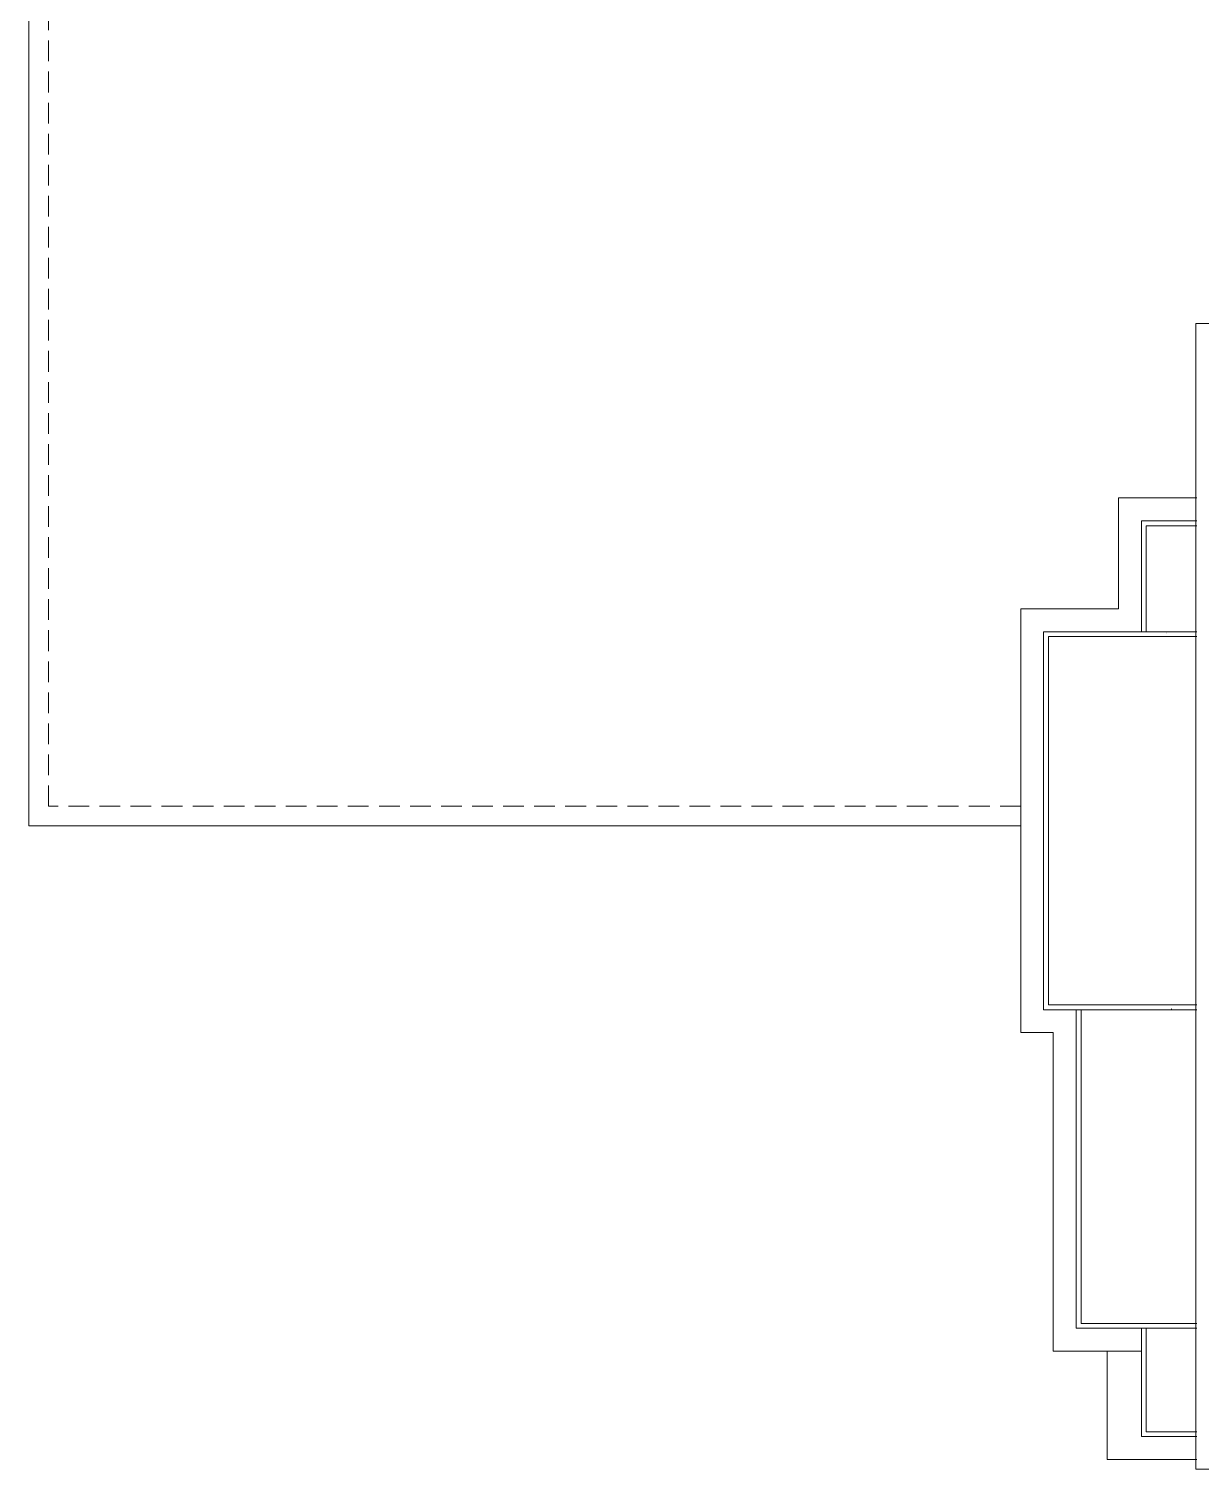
# Model space of a CAD drawing. Header units: millimetres. Extents: x 106699 to 122058, y 158555 to 162844.
# Drawn here: x 112021.2 to 112380.8, y 161495.9 to 161938 of the extents above; entities that cross this region are included whole.
import ezdxf

# ---------------------------------------------------------------- set-up
doc = ezdxf.new("R2010")
doc.units = ezdxf.units.MM
doc.linetypes.add('$0$4+1 daire_(K) TİP A - C BLOK$0$4+1 (K) 1$0$3+1 daire1$0$131121 243C_L00F00(plan)$0$HIDDEN2', pattern=[4.7625, 3.175, -1.5875])
doc.layers.add('300_Z4_STR_F03$0$AUDIT_D_220920114151-103', color=251, linetype='Continuous', lineweight=5)
doc.layers.add('S2000-002 Çizgi', color=7, linetype='Continuous')

# ---------------------------------------------------------------- blocks, each defined once
blk = doc.blocks.new('A$Ce99efe13')
at = {"layer": '300_Z4_STR_F03$0$AUDIT_D_220920114151-103', "color": 251, "lineweight": 9, "true_color": 0x5c5c5c}
for p, q in [((358.25, 298.05), (334.27, 298.05)), ((334.27, 298.05), (334.27, 264.01)), ((358.25, 291.05), (341.27, 291.05)), ((341.27, 291.05), (341.27, 257.01)), ((358.25, 289.55), (342.77, 289.55)), ((342.77, 289.55), (342.77, 257.01)), ((334.27, 264.01), (304.27, 264.01)), ((304.27, 134.01), (304.27, 264.01)), ((358.25, 257.01), (311.27, 257.01)), ((311.27, 141.01), (311.27, 257.01)), ((348.99, 256.81), (348.99, 256.79)), ((348.99, 256.57), (348.99, 256.55)), ((347.77, 255.51), (312.77, 255.51)), ((312.77, 142.51), (312.77, 255.51)), ((358.25, 255.51), (347.77, 255.51)), ((313.77, 142.51), (312.77, 142.51)), ((358.25, 142.51), (313.77, 142.51)), ((350.48, 141.45), (350.48, 141.47)), ((358.25, 141.01), (311.27, 141.01)), ((321.27, 43.25), (321.27, 141.01)), ((322.77, 44.75), (322.77, 141.01)), ((350.48, 141.21), (350.48, 141.23)), ((314.27, 134.01), (304.27, 134.01)), ((314.27, 36.25), (314.27, 134.01)), ((358.25, 44.75), (322.77, 44.75)), ((358.25, 43.25), (321.27, 43.25)), ((341.27, 10), (341.27, 43.25)), ((342.77, 11.5), (342.77, 43.25)), ((341.27, 36.25), (314.27, 36.25)), ((330.77, 3), (330.77, 36.25)), ((358.27, 10), (341.27, 10)), ((358.27, 11.5), (342.77, 11.5)), ((358.27, 3), (330.77, 3))]:
    blk.add_line(p, q, dxfattribs=at)
for points in [[(304.27, 197.46), (0, 197.46), (0, 948.94), (150.76, 948.94)], [(389.03, 294.26), (389.03, 301.04), (389.03, 351.63), (358, 351.63), (358, 301.04)], [(389.03, 294.46), (389.03, 351.63), (358, 351.63), (358, 301.05), (358, 0), (389, 0), (388.88, 200.46)]]:
    blk.add_lwpolyline(points, dxfattribs=at)
at = {"layer": '300_Z4_STR_F03$0$AUDIT_D_220920114151-103', "color": 251, "linetype": '$0$4+1 daire_(K) TİP A - C BLOK$0$4+1 (K) 1$0$3+1 daire1$0$131121 243C_L00F00(plan)$0$HIDDEN2', "lineweight": 9, "ltscale": 2, "true_color": 0x5c5c5c}
blk.add_lwpolyline([(304.27, 203.46), (6, 203.46), (6, 942.94), (150.76, 942.94)], dxfattribs=at)

msp = doc.modelspace()

# ---------------------------------------------------------------- block references
at = {"layer": 'S2000-002 Çizgi'}
msp.add_blockref('A$Ce99efe13', (112021.19, 161495.93), dxfattribs=at)

doc.saveas('drawing.dxf')
